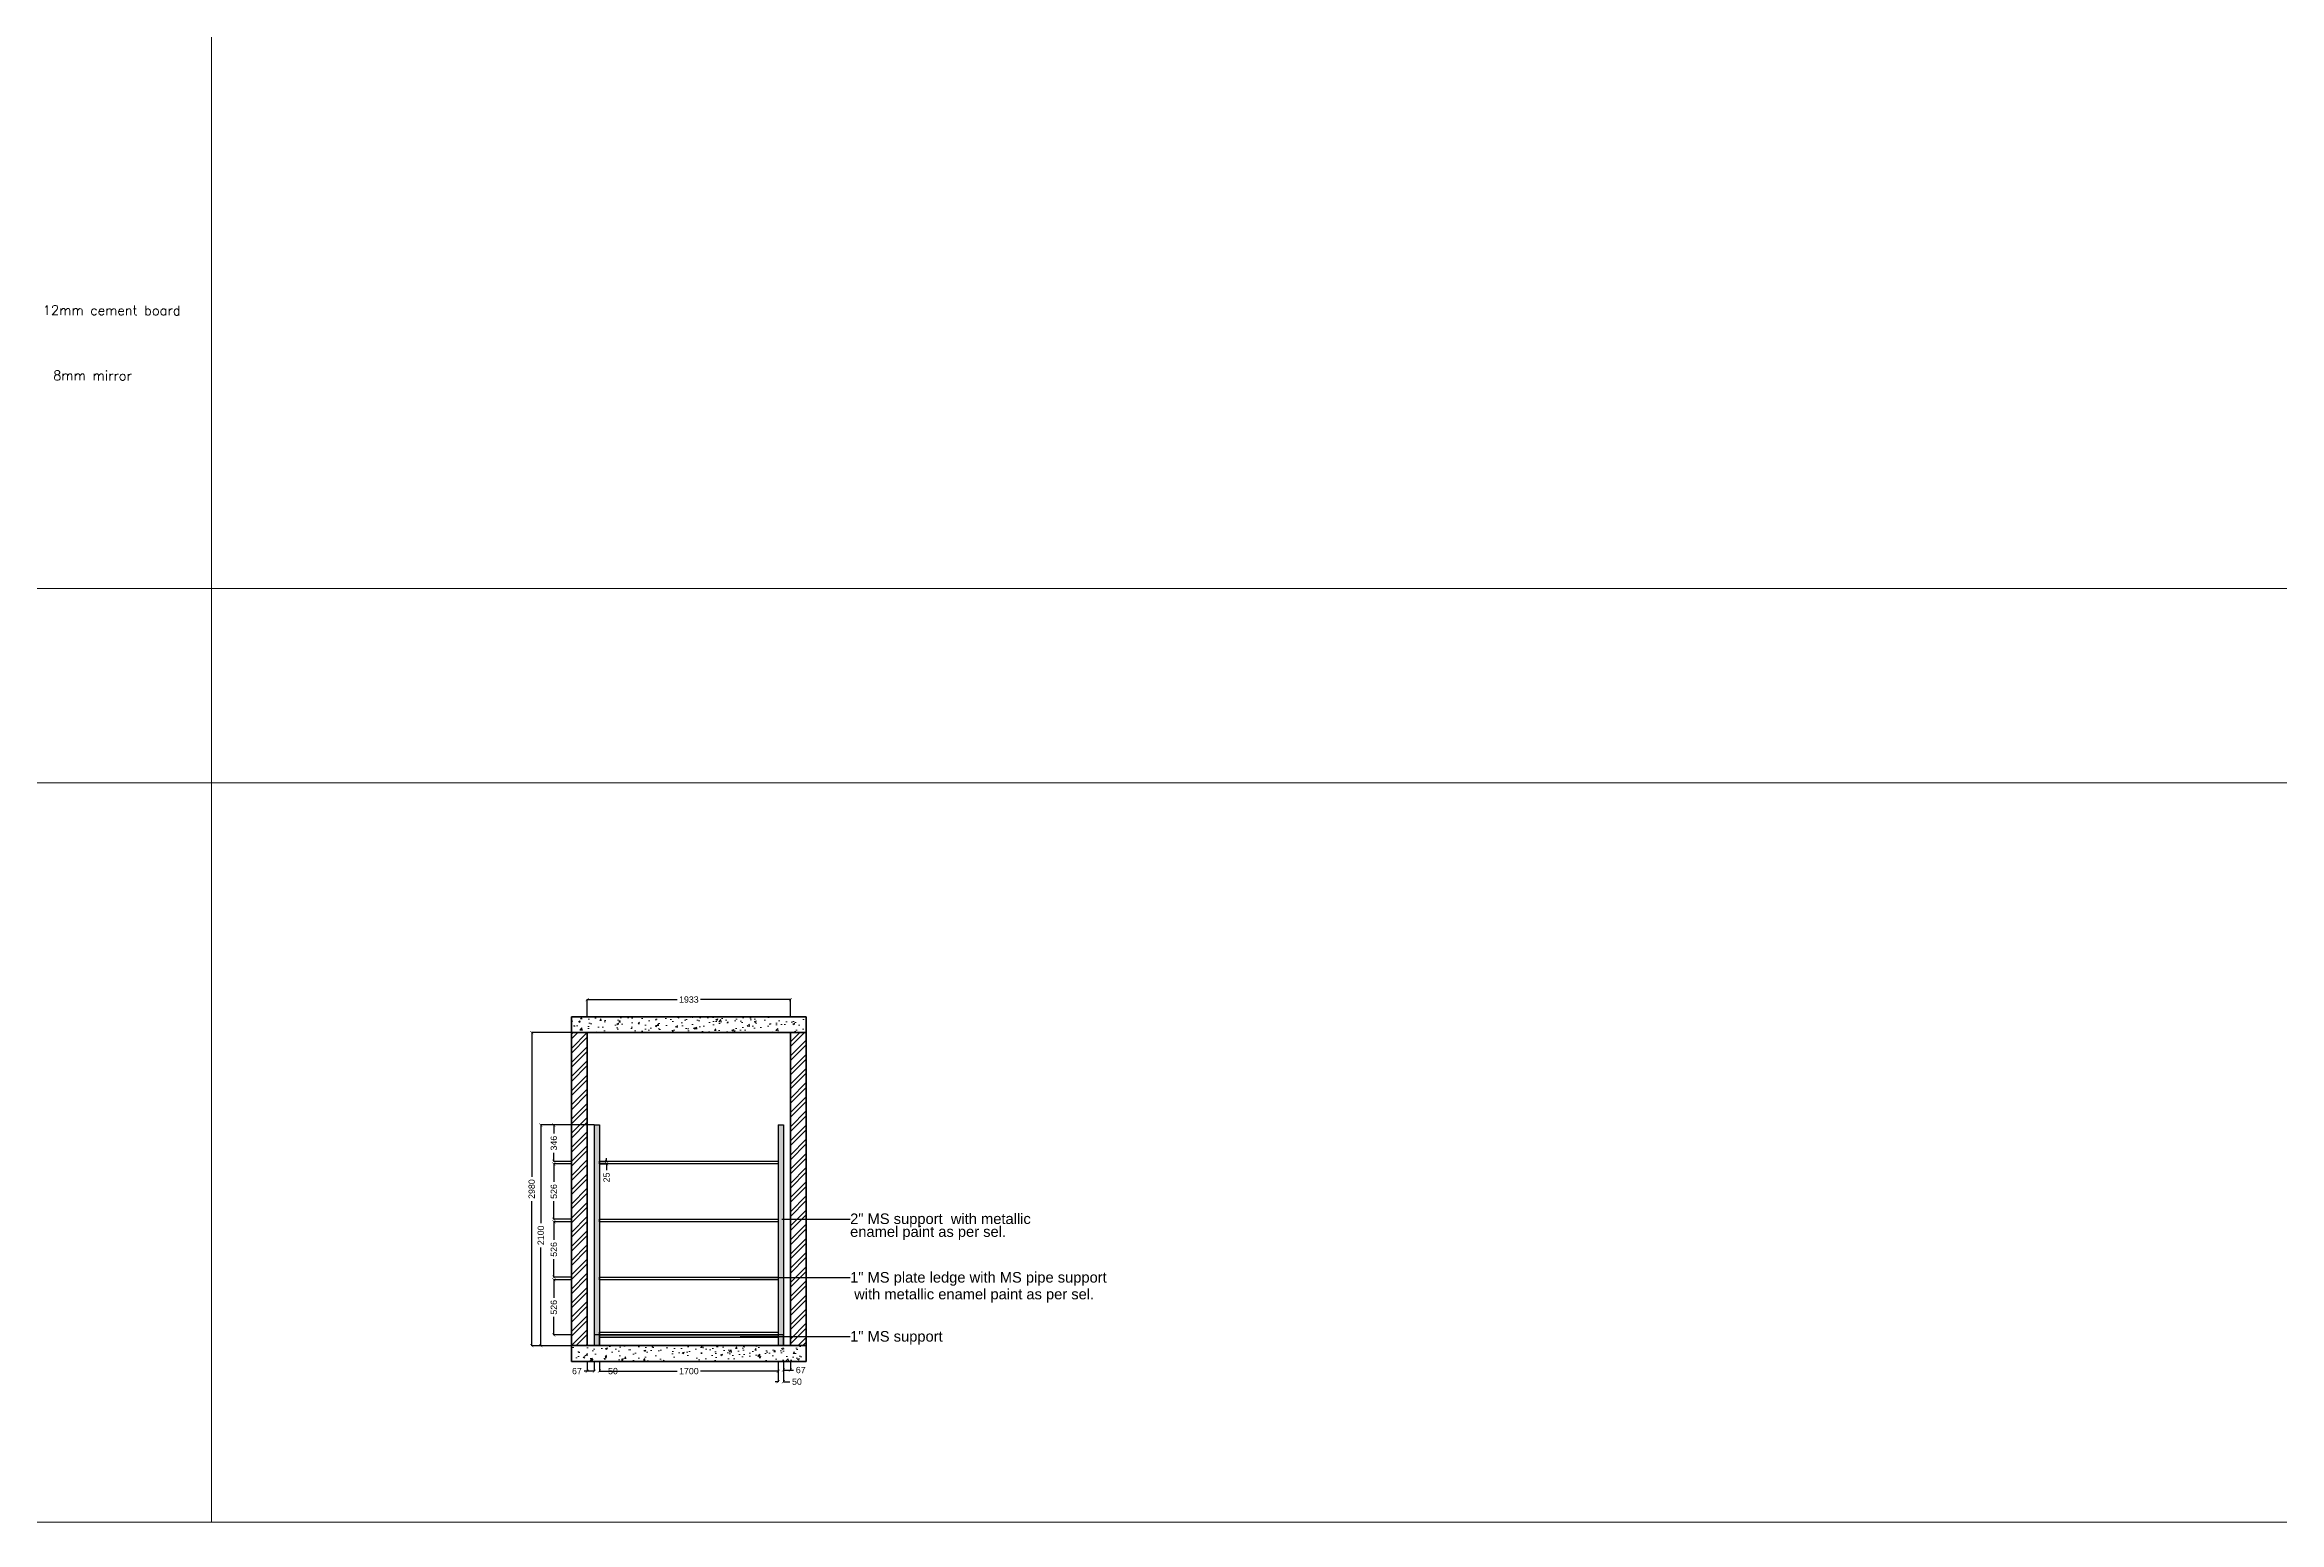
# Model space of a CAD drawing. Header units: millimetres. Extents: x 1464389 to 1998638, y -29162 to 256806.
# Drawn here: x 1592935 to 1614193, y 137483 to 151543 of the extents above; entities that cross this region are included whole.
import ezdxf

# ---------------------------------------------------------------- set-up
doc = ezdxf.new("R2010")
doc.units = ezdxf.units.MM
doc.header["$LTSCALE"] = 15
doc.header["$PDMODE"] = 35
doc.layers.get('0').update_dxf_attribs({"lineweight": 5})
for name, color, linetype, lineweight in [('dimension', 1, 'Continuous', 25), ('Hatch', 252, 'Continuous', 15), ('LS_DR_Wall', 5, 'Continuous', 35)]:
    doc.layers.add(name, color=color, linetype=linetype, lineweight=lineweight)
doc.layers.add('Furnitures', color=7, linetype='Continuous', lineweight=25, true_color=0x753b00)
doc.layers.add('Text', color=250, linetype='Continuous')
doc.layers.add('TEXTS', color=7, linetype='Continuous', true_color=0x636466)
doc.styles.add('ARIAL', font='arial.ttf')
doc.styles.add('ROMANS', font='romans.shx')
doc.dimstyles.new('SC-25', dxfattribs={"dimtxt": 60, "dimasz": 30, "dimexe": 0, "dimexo": 0, "dimgap": 25, "dimtad": 0, "dimdec": 0, "dimzin": 0, "dimdsep": 46, "dimtxsty": 'ARIAL', "dimblk": 'ARCHTICK', "dimcen": 0.09, "dimdle": 3, "dimclrd": 251, "dimclre": 251, "dimclrt": 1, "dimadec": 0, "dimazin": 0, "dimtfac": 1, "dimtdec": 0, "dimtofl": 0, "dimtmove": 0, "dimatfit": 2, "dimfxl": 100, "dimtolj": 1, "dimtzin": 0, "dimarcsym": 0})
pattern_1 = [(50, (360435.32, 316717.3), (182.184669, -15.939086), [19.05, -209.55]), (355, (360435.32, 316717.3), (-35.243421, 191.056845), [15.24, -167.640584]), (100.451445, (360450.5, 316715.97), (146.941247, 175.117752), [16.19001, -178.090245]), (46.1842, (360435.32, 316768.1), (271.07904, -42.042328), [28.575, -314.325]), (96.635558, (360457.9, 316764.6), (237.404134, 247.426125), [24.285023, -267.13561]), (351.18415, (360435.32, 316768.1), (237.404134, 247.426125), [22.85997, -251.45973]), (21, (360460.72, 316755.4), (151.614391, -102.265198), [19.05, -209.55]), (326, (360460.72, 316755.4), (61.802028, 184.187966), [15.24, -167.64]), (71.451445, (360473.36, 316746.88), (213.41642, 81.92277), [16.19001, -178.089938]), (37.5, (360435.32, 316717.3), (3.0886033, 84.555039), [0, -165.608, 0, -170.18, 0, -168.275]), (7.5, (360435.32, 316717.3), (66.8196625, 100.180575), [0, -97.028, 0, -161.798, 0, -64.135]), (327.5, (360378.68, 316717.3), (135.590595, -5.728744), [0, -63.5, 0, -198.12, 0, -262.89]), (317.5, (360353.28, 316717.3), (148.129181, 25.426491), [0, -82.55, 0, -131.572, 0, -186.69])]

# ---------------------------------------------------------------- blocks, each defined once
blk = doc.blocks.new('_ArchTick')
at = {"color": 0, "linetype": 'ByBlock', "const_width": 0.15}
blk.add_lwpolyline([(-0.5, -0.5), (0.5, 0.5)], dxfattribs=at)
blk = doc.blocks.new('*D1768')
at = {"color": 251, "lineweight": -2, "transparency": 16777216}
for p, q in [((1597568, 142147), (1597568, 140769)), ((1597946, 142144), (1597568, 142144)), ((1597568, 139161), (1597568, 140539)), ((1597946, 139164), (1597568, 139164))]:
    blk.add_line(p, q, dxfattribs=at)
at = {"layer": 'Defpoints', "color": 0, "transparency": 16777216}
for p in [(1597568, 142144), (1597946, 142144), (1597946, 139164)]:
    blk.add_point(p, dxfattribs=at)
at = {"color": 251, "lineweight": -2, "transparency": 16777216, "xscale": 30, "yscale": 30, "zscale": 30}
for p, rotation in [((1597568, 142144), 90), ((1597568, 139164), 270)]:
    blk.add_blockref('_ArchTick', p, dxfattribs=dict(at, rotation=rotation))
at = {"color": 1, "transparency": 16777216, "insert": (1597568, 140654), "char_height": 60, "attachment_point": 5, "rotation": 90, "style": 'ARIAL'}
blk.add_mtext('\\A1;2980', dxfattribs=at)
blk = doc.blocks.new('*D1769')
at = {"color": 251, "lineweight": -2, "transparency": 16777216}
for p, q in [((1598093, 142457), (1598951, 142457)), ((1598096, 142294), (1598096, 142457)), ((1600032, 142457), (1599174, 142457)), ((1600029, 142294), (1600029, 142457))]:
    blk.add_line(p, q, dxfattribs=at)
at = {"layer": 'Defpoints', "color": 0, "transparency": 16777216}
for p in [(1600029, 142457), (1598096, 142294), (1600029, 142294)]:
    blk.add_point(p, dxfattribs=at)
at = {"color": 251, "lineweight": -2, "transparency": 16777216, "xscale": 30, "yscale": 30, "zscale": 30, "rotation": 180}
blk.add_blockref('_ArchTick', (1598096, 142457), dxfattribs=at)
at = {"color": 251, "lineweight": -2, "transparency": 16777216, "xscale": 30, "yscale": 30, "zscale": 30}
blk.add_blockref('_ArchTick', (1600029, 142457), dxfattribs=at)
at = {"color": 1, "transparency": 16777216, "insert": (1599063, 142457), "char_height": 60, "attachment_point": 5, "style": 'ARIAL'}
blk.add_mtext('\\A1;1933', dxfattribs=at)
blk = doc.blocks.new('*D1770')
at = {"layer": 'Defpoints', "color": 0, "ltscale": 0.25, "transparency": 16777216}
for p in [(1597946, 139792), (1597778, 139266), (1597946, 139266)]:
    blk.add_point(p, dxfattribs=at)
at = {"layer": 'dimension', "color": 251, "lineweight": -2, "ltscale": 0.25, "transparency": 16777216}
for p, q in [((1597778, 139795), (1597778, 139620)), ((1597946, 139792), (1597778, 139792)), ((1597778, 139263), (1597778, 139438)), ((1597946, 139266), (1597778, 139266))]:
    blk.add_line(p, q, dxfattribs=at)
at = {"layer": 'dimension', "color": 251, "lineweight": -2, "ltscale": 0.25, "transparency": 16777216, "xscale": 30, "yscale": 30, "zscale": 30}
for p, rotation in [((1597778, 139792), 90), ((1597778, 139266), 270)]:
    blk.add_blockref('_ArchTick', p, dxfattribs=dict(at, rotation=rotation))
at = {"layer": 'dimension', "color": 1, "ltscale": 0.25, "transparency": 16777216, "insert": (1597778, 139529), "char_height": 60, "attachment_point": 5, "rotation": 90, "style": 'ARIAL'}
blk.add_mtext('\\A1;526', dxfattribs=at)
blk = doc.blocks.new('*D1771')
at = {"layer": 'Defpoints', "color": 0, "ltscale": 0.25, "transparency": 16777216}
for p in [(1597778, 140343), (1597946, 140343), (1597946, 139817)]:
    blk.add_point(p, dxfattribs=at)
at = {"layer": 'dimension', "color": 251, "lineweight": -2, "ltscale": 0.25, "transparency": 16777216}
for p, q in [((1597778, 140346), (1597778, 140171)), ((1597946, 140343), (1597778, 140343)), ((1597778, 139814), (1597778, 139988)), ((1597946, 139817), (1597778, 139817))]:
    blk.add_line(p, q, dxfattribs=at)
at = {"layer": 'dimension', "color": 251, "lineweight": -2, "ltscale": 0.25, "transparency": 16777216, "xscale": 30, "yscale": 30, "zscale": 30}
for p, rotation in [((1597778, 140343), 90), ((1597778, 139817), 270)]:
    blk.add_blockref('_ArchTick', p, dxfattribs=dict(at, rotation=rotation))
at = {"layer": 'dimension', "color": 1, "ltscale": 0.25, "transparency": 16777216, "insert": (1597778, 140080), "char_height": 60, "attachment_point": 5, "rotation": 90, "style": 'ARIAL'}
blk.add_mtext('\\A1;526', dxfattribs=at)
blk = doc.blocks.new('*D1772')
at = {"layer": 'Defpoints', "color": 0, "ltscale": 0.25, "transparency": 16777216}
for p in [(1597778, 140894), (1597946, 140894), (1597946, 140368)]:
    blk.add_point(p, dxfattribs=at)
at = {"layer": 'dimension', "color": 251, "lineweight": -2, "ltscale": 0.25, "transparency": 16777216}
for p, q in [((1597778, 140897), (1597778, 140722)), ((1597946, 140894), (1597778, 140894)), ((1597778, 140365), (1597778, 140539)), ((1597946, 140368), (1597778, 140368))]:
    blk.add_line(p, q, dxfattribs=at)
at = {"layer": 'dimension', "color": 251, "lineweight": -2, "ltscale": 0.25, "transparency": 16777216, "xscale": 30, "yscale": 30, "zscale": 30}
for p, rotation in [((1597778, 140894), 90), ((1597778, 140368), 270)]:
    blk.add_blockref('_ArchTick', p, dxfattribs=dict(at, rotation=rotation))
at = {"layer": 'dimension', "color": 1, "ltscale": 0.25, "transparency": 16777216, "insert": (1597778, 140631), "char_height": 60, "attachment_point": 5, "rotation": 90, "style": 'ARIAL'}
blk.add_mtext('\\A1;526', dxfattribs=at)
blk = doc.blocks.new('*D1773')
at = {"layer": 'Defpoints', "color": 0, "ltscale": 0.25, "transparency": 16777216}
for p in [(1597778, 141264), (1597946, 141264), (1597946, 140918)]:
    blk.add_point(p, dxfattribs=at)
at = {"layer": 'dimension', "color": 251, "lineweight": -2, "ltscale": 0.25, "transparency": 16777216}
for p, q in [((1597778, 141267), (1597778, 141183)), ((1597946, 141264), (1597778, 141264)), ((1597778, 140915), (1597778, 141000)), ((1597946, 140918), (1597778, 140918))]:
    blk.add_line(p, q, dxfattribs=at)
at = {"layer": 'dimension', "color": 251, "lineweight": -2, "ltscale": 0.25, "transparency": 16777216, "xscale": 30, "yscale": 30, "zscale": 30}
for p, rotation in [((1597778, 141264), 90), ((1597778, 140918), 270)]:
    blk.add_blockref('_ArchTick', p, dxfattribs=dict(at, rotation=rotation))
at = {"layer": 'dimension', "color": 1, "ltscale": 0.25, "transparency": 16777216, "insert": (1597778, 141091), "char_height": 60, "attachment_point": 5, "rotation": 90, "style": 'ARIAL'}
blk.add_mtext('\\A1;346', dxfattribs=at)
blk = doc.blocks.new('*D1774')
at = {"layer": 'Defpoints', "color": 0, "ltscale": 0.25, "transparency": 16777216}
for p in [(1598213, 139014), (1599913, 139014), (1599913, 138922)]:
    blk.add_point(p, dxfattribs=at)
at = {"layer": 'dimension', "color": 251, "lineweight": -2, "ltscale": 0.25, "transparency": 16777216}
for p, q in [((1598210, 138922), (1598951, 138922)), ((1598213, 139014), (1598213, 138922)), ((1599916, 138922), (1599174, 138922)), ((1599913, 139014), (1599913, 138922))]:
    blk.add_line(p, q, dxfattribs=at)
at = {"layer": 'dimension', "color": 251, "lineweight": -2, "ltscale": 0.25, "transparency": 16777216, "xscale": 30, "yscale": 30, "zscale": 30, "rotation": 180}
blk.add_blockref('_ArchTick', (1598213, 138922), dxfattribs=at)
at = {"layer": 'dimension', "color": 251, "lineweight": -2, "ltscale": 0.25, "transparency": 16777216, "xscale": 30, "yscale": 30, "zscale": 30}
blk.add_blockref('_ArchTick', (1599913, 138922), dxfattribs=at)
at = {"layer": 'dimension', "color": 1, "ltscale": 0.25, "transparency": 16777216, "insert": (1599063, 138922), "char_height": 60, "attachment_point": 5, "style": 'ARIAL'}
blk.add_mtext('\\A1;1700', dxfattribs=at)
blk = doc.blocks.new('*D1775')
at = {"layer": 'Defpoints', "color": 0, "ltscale": 0.25, "transparency": 16777216}
for p in [(1599913, 139014), (1599963, 139014), (1599963, 138821)]:
    blk.add_point(p, dxfattribs=at)
at = {"layer": 'dimension', "color": 251, "lineweight": -2, "ltscale": 0.25, "transparency": 16777216}
for p, q in [((1599913, 138821), (1599883, 138821)), ((1599913, 139014), (1599913, 138821)), ((1599963, 139014), (1599963, 138821)), ((1599963, 138821), (1600023, 138821))]:
    blk.add_line(p, q, dxfattribs=at)
at = {"layer": 'dimension', "color": 251, "lineweight": -2, "ltscale": 0.25, "transparency": 16777216, "xscale": 30, "yscale": 30, "zscale": 30}
blk.add_blockref('_ArchTick', (1599913, 138821), dxfattribs=at)
at = {"layer": 'dimension', "color": 251, "lineweight": -2, "ltscale": 0.25, "transparency": 16777216, "xscale": 30, "yscale": 30, "zscale": 30, "rotation": 180}
blk.add_blockref('_ArchTick', (1599963, 138821), dxfattribs=at)
at = {"layer": 'dimension', "color": 1, "ltscale": 0.25, "transparency": 16777216, "insert": (1600091, 138821), "char_height": 60, "attachment_point": 5, "style": 'ARIAL'}
blk.add_mtext('\\A1;50', dxfattribs=at)
blk = doc.blocks.new('*D1776')
at = {"layer": 'Defpoints', "color": 0, "ltscale": 0.25, "transparency": 16777216}
for p in [(1598163, 139014), (1598213, 139014), (1598213, 138922)]:
    blk.add_point(p, dxfattribs=at)
at = {"layer": 'dimension', "color": 251, "lineweight": -2, "ltscale": 0.25, "transparency": 16777216}
for p, q in [((1598163, 138922), (1598133, 138922)), ((1598163, 139014), (1598163, 138922)), ((1598213, 139014), (1598213, 138922)), ((1598213, 138922), (1598273, 138922))]:
    blk.add_line(p, q, dxfattribs=at)
at = {"layer": 'dimension', "color": 251, "lineweight": -2, "ltscale": 0.25, "transparency": 16777216, "xscale": 30, "yscale": 30, "zscale": 30}
blk.add_blockref('_ArchTick', (1598163, 138922), dxfattribs=at)
at = {"layer": 'dimension', "color": 251, "lineweight": -2, "ltscale": 0.25, "transparency": 16777216, "xscale": 30, "yscale": 30, "zscale": 30, "rotation": 180}
blk.add_blockref('_ArchTick', (1598213, 138922), dxfattribs=at)
at = {"layer": 'dimension', "color": 1, "ltscale": 0.25, "transparency": 16777216, "insert": (1598341, 138922), "char_height": 60, "attachment_point": 5, "style": 'ARIAL'}
blk.add_mtext('\\A1;50', dxfattribs=at)
blk = doc.blocks.new('*D1777')
at = {"layer": 'Defpoints', "color": 0, "ltscale": 0.25, "transparency": 16777216}
for p in [(1598096, 139014), (1598163, 139014), (1598163, 138922)]:
    blk.add_point(p, dxfattribs=at)
at = {"layer": 'dimension', "color": 251, "lineweight": -2, "ltscale": 0.25, "transparency": 16777216}
for p, q in [((1598096, 138922), (1598066, 138922)), ((1598163, 138922), (1598093, 138922)), ((1598096, 139014), (1598096, 138922)), ((1598163, 139014), (1598163, 138922))]:
    blk.add_line(p, q, dxfattribs=at)
at = {"layer": 'dimension', "color": 251, "lineweight": -2, "ltscale": 0.25, "transparency": 16777216, "xscale": 30, "yscale": 30, "zscale": 30, "rotation": 180}
blk.add_blockref('_ArchTick', (1598096, 138922), dxfattribs=at)
at = {"layer": 'dimension', "color": 251, "lineweight": -2, "ltscale": 0.25, "transparency": 16777216, "xscale": 30, "yscale": 30, "zscale": 30}
blk.add_blockref('_ArchTick', (1598163, 138922), dxfattribs=at)
at = {"layer": 'dimension', "color": 1, "ltscale": 0.25, "transparency": 16777216, "insert": (1597998, 138922), "char_height": 60, "attachment_point": 5, "style": 'ARIAL'}
blk.add_mtext('\\A1;67', dxfattribs=at)
blk = doc.blocks.new('*D1778')
at = {"layer": 'Defpoints', "color": 0, "ltscale": 0.25, "transparency": 16777216}
for p in [(1599963, 139014), (1600029, 139014), (1600029, 138932)]:
    blk.add_point(p, dxfattribs=at)
at = {"layer": 'dimension', "color": 251, "lineweight": -2, "ltscale": 0.25, "transparency": 16777216}
for p, q in [((1599960, 138932), (1600029, 138932)), ((1599963, 139014), (1599963, 138932)), ((1600029, 139014), (1600029, 138932)), ((1600029, 138932), (1600059, 138932))]:
    blk.add_line(p, q, dxfattribs=at)
at = {"layer": 'dimension', "color": 251, "lineweight": -2, "ltscale": 0.25, "transparency": 16777216, "xscale": 30, "yscale": 30, "zscale": 30, "rotation": 180}
blk.add_blockref('_ArchTick', (1599963, 138932), dxfattribs=at)
at = {"layer": 'dimension', "color": 251, "lineweight": -2, "ltscale": 0.25, "transparency": 16777216, "xscale": 30, "yscale": 30, "zscale": 30}
blk.add_blockref('_ArchTick', (1600029, 138932), dxfattribs=at)
at = {"layer": 'dimension', "color": 1, "ltscale": 0.25, "transparency": 16777216, "insert": (1600127, 138932), "char_height": 60, "attachment_point": 5, "style": 'ARIAL'}
blk.add_mtext('\\A1;67', dxfattribs=at)
blk = doc.blocks.new('*D2422')
at = {"layer": 'Defpoints', "color": 0, "ltscale": 0.25, "transparency": 16777216}
for p in [(1598163, 141264), (1597654, 139164), (1598163, 139164)]:
    blk.add_point(p, dxfattribs=at)
at = {"layer": 'dimension', "color": 251, "lineweight": -2, "ltscale": 0.25, "transparency": 16777216}
for p, q in [((1597654, 141267), (1597654, 140329)), ((1598163, 141264), (1597654, 141264)), ((1597654, 139161), (1597654, 140099)), ((1598163, 139164), (1597654, 139164))]:
    blk.add_line(p, q, dxfattribs=at)
at = {"layer": 'dimension', "color": 251, "lineweight": -2, "ltscale": 0.25, "transparency": 16777216, "xscale": 30, "yscale": 30, "zscale": 30}
for p, rotation in [((1597654, 141264), 90), ((1597654, 139164), 270)]:
    blk.add_blockref('_ArchTick', p, dxfattribs=dict(at, rotation=rotation))
at = {"layer": 'dimension', "color": 1, "ltscale": 0.25, "transparency": 16777216, "insert": (1597654, 140214), "char_height": 60, "attachment_point": 5, "rotation": 90, "style": 'ARIAL'}
blk.add_mtext('\\A1;2100', dxfattribs=at)
blk = doc.blocks.new('*D2423')
at = {"layer": 'Defpoints', "color": 0, "ltscale": 0.25, "transparency": 16777216}
for p in [(1598213, 140918), (1598213, 140894), (1598280, 140894)]:
    blk.add_point(p, dxfattribs=at)
at = {"layer": 'dimension', "color": 251, "lineweight": -2, "ltscale": 0.25, "transparency": 16777216}
for p, q in [((1598280, 140918), (1598280, 140948)), ((1598213, 140918), (1598280, 140918)), ((1598213, 140894), (1598280, 140894)), ((1598280, 140894), (1598280, 140834))]:
    blk.add_line(p, q, dxfattribs=at)
at = {"layer": 'dimension', "color": 251, "lineweight": -2, "ltscale": 0.25, "transparency": 16777216, "xscale": 30, "yscale": 30, "zscale": 30}
for p, rotation in [((1598280, 140918), 270), ((1598280, 140894), 90)]:
    blk.add_blockref('_ArchTick', p, dxfattribs=dict(at, rotation=rotation))
at = {"layer": 'dimension', "color": 1, "ltscale": 0.25, "transparency": 16777216, "insert": (1598280, 140765), "char_height": 60, "attachment_point": 5, "rotation": 90, "style": 'ARIAL'}
blk.add_mtext('\\A1;25', dxfattribs=at)

msp = doc.modelspace()

# ---------------------------------------------------------------- hatches: boundary and pattern name
at = {"layer": 'Hatch', "ltscale": 0.25}
h = msp.add_hatch(dxfattribs=at)
h.set_pattern_fill('AR-CONC', color=256)
h.set_pattern_definition(pattern_1)
h.paths.add_polyline_path([(1600179.2, 142294.3), (1597946.2, 142294.3), (1597946.2, 142144.3), (1600179.2, 142144.3)])
h = msp.add_hatch(dxfattribs=at)
h.set_pattern_fill('ANSI32', color=256, scale=10)
h.set_pattern_definition([(45, (360435.32, 316717.3), (-67.351921, 67.351921), []), (45, (360480.22, 316717.3), (-67.351921, 67.351921), [])])
h.paths.add_polyline_path([(1598096.2, 142144.3), (1597946.2, 142144.3), (1597946.2, 139164.3), (1598096.2, 139164.3)])
h.paths.add_polyline_path([(1600179.2, 142144.3), (1600029.2, 142144.3), (1600029.2, 139164.3), (1600179.2, 139164.3)])
h = msp.add_hatch(color=256, dxfattribs=at)
h.dxf.hatch_style = 1
h.paths.add_polyline_path([(1598212.7, 141264.3), (1598162.7, 141264.3), (1598162.7, 139265.9), (1598212.7, 139265.9), (1598212.7, 139291.7)])
h.paths.add_polyline_path([(1599962.7, 141264.3), (1599912.7, 141264.3), (1599912.7, 139265.9), (1599962.7, 139265.9)])
h.paths.add_polyline_path([(1599962.7, 139265.9), (1599912.7, 139265.9), (1599912.7, 139240.9), (1599912.7, 139164.3), (1599962.7, 139164.3)])
h.paths.add_polyline_path([(1599912.7, 139265.9), (1598212.7, 139265.9), (1598212.7, 139240.9), (1599912.7, 139240.9)])
h.paths.add_polyline_path([(1598212.7, 139265.9), (1598162.7, 139265.9), (1598162.7, 139164.3), (1598212.7, 139164.3)])
h = msp.add_hatch(dxfattribs=at)
h.set_pattern_fill('AR-CONC', color=256)
h.set_pattern_definition(pattern_1)
h.paths.add_polyline_path([(1600179.2, 139164.3), (1597946.2, 139164.3), (1597946.2, 139014.3), (1600179.2, 139014.3)])

# ---------------------------------------------------------------- linework, layer by layer
at = {"ltscale": 0.25}
for p, q in [((1594520.9, 165910.7), (1594520.9, 137483.3)), ((1566247, 146369.9), (1615220.4, 146369.9)), ((1566247, 144519.3), (1615220.4, 144519.3)), ((1566247, 137483.3), (1615220.4, 137483.3))]:
    msp.add_line(p, q, dxfattribs=at)
msp.add_line((1598096.2, 139164.3), (1600029.2, 139164.3))
at = {"layer": 'Furnitures'}
for p, q in [((1598162.7, 141264.3), (1598212.7, 141264.3)), ((1598162.7, 141264.3), (1598162.7, 139164.3)), ((1598212.7, 141264.3), (1598212.7, 139164.3)), ((1599912.7, 141264.3), (1599962.7, 141264.3))]:
    msp.add_line(p, q, dxfattribs=at)
at = {"layer": 'Furnitures', "ltscale": 0.25}
for p, q in [((1599912.7, 141264.3), (1599912.7, 139164.3)), ((1599962.7, 141264.3), (1599962.7, 139164.3))]:
    msp.add_line(p, q, dxfattribs=at)
for points in [[(1598212.7, 140918.3), (1599912.7, 140918.3), (1599912.7, 140893.5), (1598212.7, 140893.5)], [(1598212.7, 140367.5), (1599912.7, 140367.5), (1599912.7, 140342.7), (1598212.7, 140342.7)], [(1598212.7, 139816.7), (1599912.7, 139816.7), (1599912.7, 139791.9), (1598212.7, 139791.9)], [(1598162.7, 139164.3), (1598212.7, 139164.3), (1598212.7, 139265.9), (1598162.7, 139265.9)], [(1598212.7, 139291.7), (1599912.7, 139291.7), (1599912.7, 139265.9), (1598212.7, 139265.9)], [(1598212.7, 139266.7), (1599912.7, 139266.7), (1599912.7, 139240.9), (1598212.7, 139240.9)], [(1599962.7, 139265.9), (1599912.7, 139265.9), (1599912.7, 139164.3), (1599962.7, 139164.3)]]:
    msp.add_lwpolyline(points, close=True, dxfattribs=at)
at = {"layer": 'LS_DR_Wall'}
for p, q in [((1597946.2, 142294.3), (1597946.2, 139014.3)), ((1597946.2, 142294.3), (1600179.2, 142294.3)), ((1600179.2, 142294.3), (1600179.2, 139014.3)), ((1597946.2, 142144.3), (1600179.2, 142144.3)), ((1598096.2, 142144.3), (1598096.2, 139164.3)), ((1600029.2, 142144.3), (1600029.2, 139164.3)), ((1597946.2, 139164.3), (1600179.2, 139164.3)), ((1597946.2, 139014.3), (1600179.2, 139014.3))]:
    msp.add_line(p, q, dxfattribs=at)

# ---------------------------------------------------------------- texts
at = {"ltscale": 0.25, "style": 'ROMANS'}
for s, p in [('12mm cement board', (1592915.9, 148971.6)), ('8mm mirror ', (1593014.8, 148350.5))]:
    msp.add_text(s, height=91.083, rotation=359.82261, dxfattribs=at).set_placement(p)
at = {"layer": 'Text', "style": 'ARIAL'}
for s, p in [('enamel paint as per sel.', (1600596.9, 140199.4)), ('2" MS support  with metallic ', (1600596.9, 140321.7)), ('1" MS plate ledge with MS pipe support ', (1600596.9, 139764.5)), (' with metallic enamel paint as per sel.', (1600596.9, 139604.9)), ('1" MS support', (1600596.9, 139202.8))]:
    msp.add_text(s, height=100, dxfattribs=at).set_placement(p)

# ---------------------------------------------------------------- dimensions: what is measured, and where the dimension line sits
for base, p1, p2, angle, picture, middle in [((1600029.2, 142456.8), (1598096.2, 142294.3), (1600029.2, 142294.3), 180, '*D1769', (1599062.7, 142456.8)), ((1597568.5, 142144.3), (1597946.2, 139164.3), (1597946.2, 142144.3), 90, '*D1768', (1597568.5, 140654.3))]:
    dim = msp.add_linear_dim(base=base, p1=p1, p2=p2, angle=angle, dimstyle='SC-25')
    dim.commit()
    dim.dimension.update_dxf_attribs({"geometry": picture, "text_midpoint": middle})
at = {"layer": 'dimension', "ltscale": 0.25}
for base, p1, p2, picture, middle in [((1597654.1, 139164.3), (1598162.7, 141264.3), (1598162.7, 139164.3), '*D2422', (1597654.1, 140214.3)), ((1597778.2, 141264.3), (1597946.2, 140918.3), (1597946.2, 141264.3), '*D1773', (1597778.2, 141091.3)), ((1598279.6, 140893.5), (1598212.7, 140918.3), (1598212.7, 140893.5), '*D2423', (1598279.6, 140764.8)), ((1597778.2, 140893.5), (1597946.2, 140367.5), (1597946.2, 140893.5), '*D1772', (1597778.2, 140630.5)), ((1597778.2, 140342.7), (1597946.2, 139816.7), (1597946.2, 140342.7), '*D1771', (1597778.2, 140079.7)), ((1597778.2, 139265.9), (1597946.2, 139791.9), (1597946.2, 139265.9), '*D1770', (1597778.2, 139528.9))]:
    dim = msp.add_linear_dim(base=base, p1=p1, p2=p2, angle=90, dimstyle='SC-25', dxfattribs=at)
    dim.commit()
    dim.dimension.update_dxf_attribs({"geometry": picture, "text_midpoint": middle})
dim = msp.add_linear_dim(base=(1598162.7010173, 138922.0135786), p1=(1598096.2010173, 139014.3416519), p2=(1598162.7010173, 139014.3416519), dimstyle='SC-25', dxfattribs=at)
dim.commit()
dim.dimension.update_dxf_attribs({"geometry": '*D1777', "text_midpoint": (1597998.0632273, 138922.0135786), "dimtype": 160})
for base, p1, p2, picture, middle in [((1598212.7, 138922), (1598162.7, 139014.3), (1598212.7, 139014.3), '*D1776', (1598340.6, 138922)), ((1599912.7, 138922), (1598212.7, 139014.3), (1599912.7, 139014.3), '*D1774', (1599062.7, 138922)), ((1599962.7, 138821.5), (1599912.7, 139014.3), (1599962.7, 139014.3), '*D1775', (1600090.6, 138821.5)), ((1600029.2010173, 138931.5634865), (1599962.7010173, 139014.3416519), (1600029.2010173, 139014.3416519), '*D1778', (1600127.3388072, 138931.5634865))]:
    dim = msp.add_linear_dim(base=base, p1=p1, p2=p2, dimstyle='SC-25', dxfattribs=at)
    dim.commit()
    dim.dimension.update_dxf_attribs({"geometry": picture, "text_midpoint": middle})

# ---------------------------------------------------------------- leaders
at = {"layer": 'TEXTS'}
for points in [[(1599948.8, 140369.2), (1600583.8, 140369.2), (1600598, 140369.2)], [(1599549.9, 139812), (1600583.8, 139812), (1600598, 139812)], [(1599549.9, 139250.3), (1600583.8, 139250.3), (1600598, 139250.3)]]:
    msp.add_leader(points, dimstyle='SC-25', override={"dimtad": 0}, dxfattribs=at)

doc.saveas('drawing.dxf')
